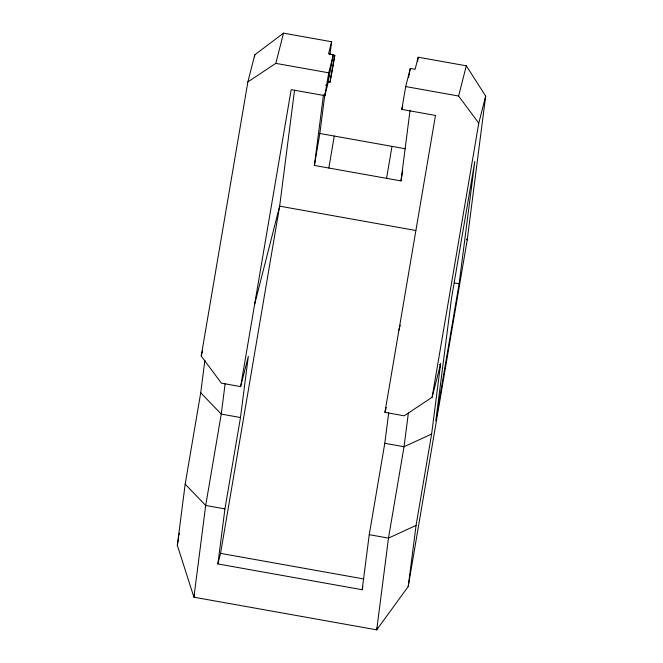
<?xml version="1.0" encoding="UTF-8"?>
<svg xmlns="http://www.w3.org/2000/svg" width="663" height="663" viewBox="0 0 663 663"><rect width="100%" height="100%" fill="white"/><g stroke="black" fill="none" stroke-linecap="round" stroke-linejoin="round"><path stroke-width="0.99" d="M439.42 364.824L440.613 363.921L432.119 397.261L404.181 415.809L384.938 412.369L435.475 115.428L401.803 109.412L405.69 86.563L410.314 68.438L415.121 69.3L418.204 57.209L466.304 65.803L485.672 96.077L467.2 240.006L408.217 586.556L376.708 629.85L193.919 597.197L177.328 545.309L185.176 484.147L200.723 392.786L204.9 360.266M254.517 56.869L254.783 54.822L283.515 33.15L331.616 41.744L329.983 54.499M225.163 383.521L221.243 414.093L205.696 505.463L193.919 597.197L194.267 595.15M362.91 586.838L362.18 589.722L217.87 563.94L224.931 508.902L240.487 417.533L248.335 356.379L240.628 386.595L221.392 383.156L201.229 356.014L247.871 81.914L254.783 54.822M294.538 90.168L279.653 206.16L220.564 553.365L217.87 563.94M402.69 170.93L400.991 180.924L314.403 165.452L323.486 94.701M314.403 165.452L319.848 133.478L324.945 93.723M328.077 81.88L330.008 82.229L334.79 55.352L332.867 55.012M334.79 55.352L330.008 82.229M400.991 180.924L410.065 110.166M417.698 61.137L418.204 57.209M362.18 589.722L369.241 534.685L384.789 443.315L388.717 412.734M408.35 413.115L404.032 446.746L388.485 538.116L376.708 629.85L377.056 627.811M408.217 586.556L416.066 525.403L431.621 434.033L440.613 363.921M459.111 283.781L474.807 161.474L451.478 298.524L435.782 420.831L459.111 283.781L454.296 282.919M177.328 545.309L178.72 537.154M179.06 535.116L179.408 533.077M240.628 386.595L291.165 89.646L324.837 95.663L327.423 85.535L333.348 54.689L328.541 53.827L331.616 41.744M324.837 95.663L328.724 72.814L333.348 54.689M328.831 168.029L334.276 136.056M386.554 178.347L391.999 146.366M432.119 397.261L478.769 123.161L485.672 96.077M408.565 77.554L410.314 68.438M201.229 356.014L202.472 351.117M247.871 81.914L275.816 63.366L283.515 33.15M254.625 304.358L279.653 206.16L415.834 230.492M401.803 109.412L402.731 105.782M398.935 330.141L400.212 325.135M478.769 123.161L458.605 96.019L466.304 65.803M384.938 412.369L386.181 407.496M431.621 434.033L404.032 446.746L384.789 443.315M416.066 525.403L388.485 538.116L369.241 534.685M275.816 63.366L328.724 72.814M405.69 86.563L458.605 96.019M328.831 76.03L330.754 76.369M325.492 85.195L327.423 85.535M319.848 133.478L405.466 148.769M240.487 417.533L221.243 414.093L200.723 392.786M224.931 508.902L205.696 505.463L185.176 484.147M220.564 553.365L363.854 578.965M466.346 239.111L467.2 240.006"/></g></svg>
